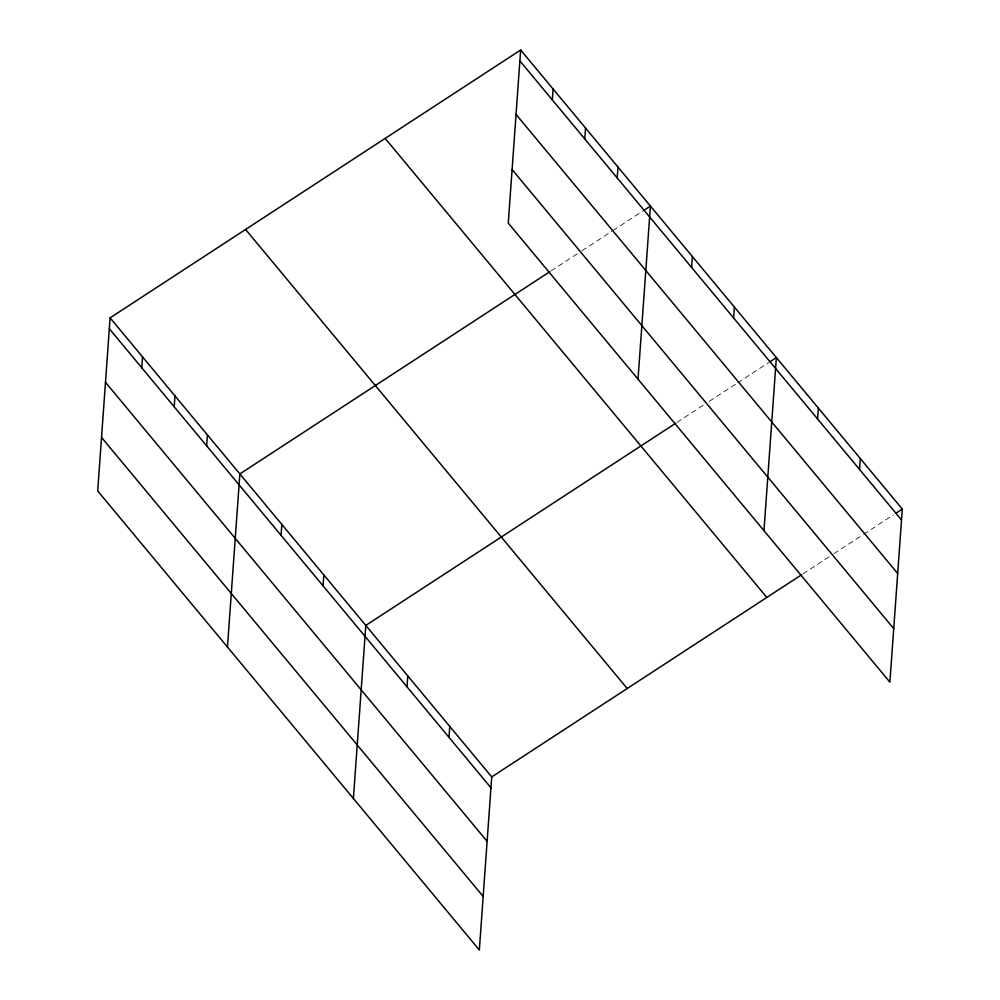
<?xml version="1.0" encoding="UTF-8"?>
<svg xmlns="http://www.w3.org/2000/svg" width="1000" height="1000" viewBox="0 0 1000 1000"><rect width="100%" height="100%" fill="white"/><g stroke="black" fill="none" stroke-linecap="round" stroke-linejoin="round"><path stroke-width="0.75" stroke-dasharray="5 3.75" d="M551.062 270.9L580.75 251.537M582.038 250.7L611.712 231.337M613 230.487L642.688 211.125M677.013 422.388L704.1 404.712M709.262 401.337L736.363 383.663M737.65 382.825L768.625 362.612M802.95 573.875L832.625 554.513M833.913 553.675L862.3 535.15M863.6 534.312L893.275 514.95"/><path stroke-width="1.5" d="M110.1 317.863L97.7 490.95L479.338 950L491.737 776.912L110.1 317.863L520.662 50L902.3 509.05L889.9 682.138L508.263 223.088L520.662 50M141.762 367.775L142.537 356.887M174.2 406.8L174.975 395.9M206.637 445.812L207.425 434.925M227.45 647.025L239.862 473.938L549.775 271.737M281.062 535.337L281.837 524.438M323.038 585.825L323.825 574.938M353.387 798.512L365.8 625.425L675.713 423.225M407 686.825L407.775 675.925M448.975 737.312L449.762 726.425M552.325 99.913L553.1 89.025M584.763 138.938L585.55 128.038M617.2 177.95L617.987 167.062M638.013 379.162L650.425 206.075L643.975 210.287M691.625 267.462L692.4 256.575M733.6 317.962L734.388 307.062M763.962 530.65L776.363 357.562L769.912 361.775M817.562 418.95L818.35 408.062M859.55 469.45L860.325 458.55M491.737 776.912L801.663 574.712M895.85 513.263L902.3 509.05M519.888 60.9L901.525 519.95M516.05 114.412L897.688 573.475M512.1 169.562L893.737 628.612M385.175 138.4L766.825 597.45M245.588 229.475L627.225 688.525M109.325 328.762L490.962 787.812M105.487 382.287L487.125 841.338M101.525 437.425L483.175 896.475"/></g></svg>
